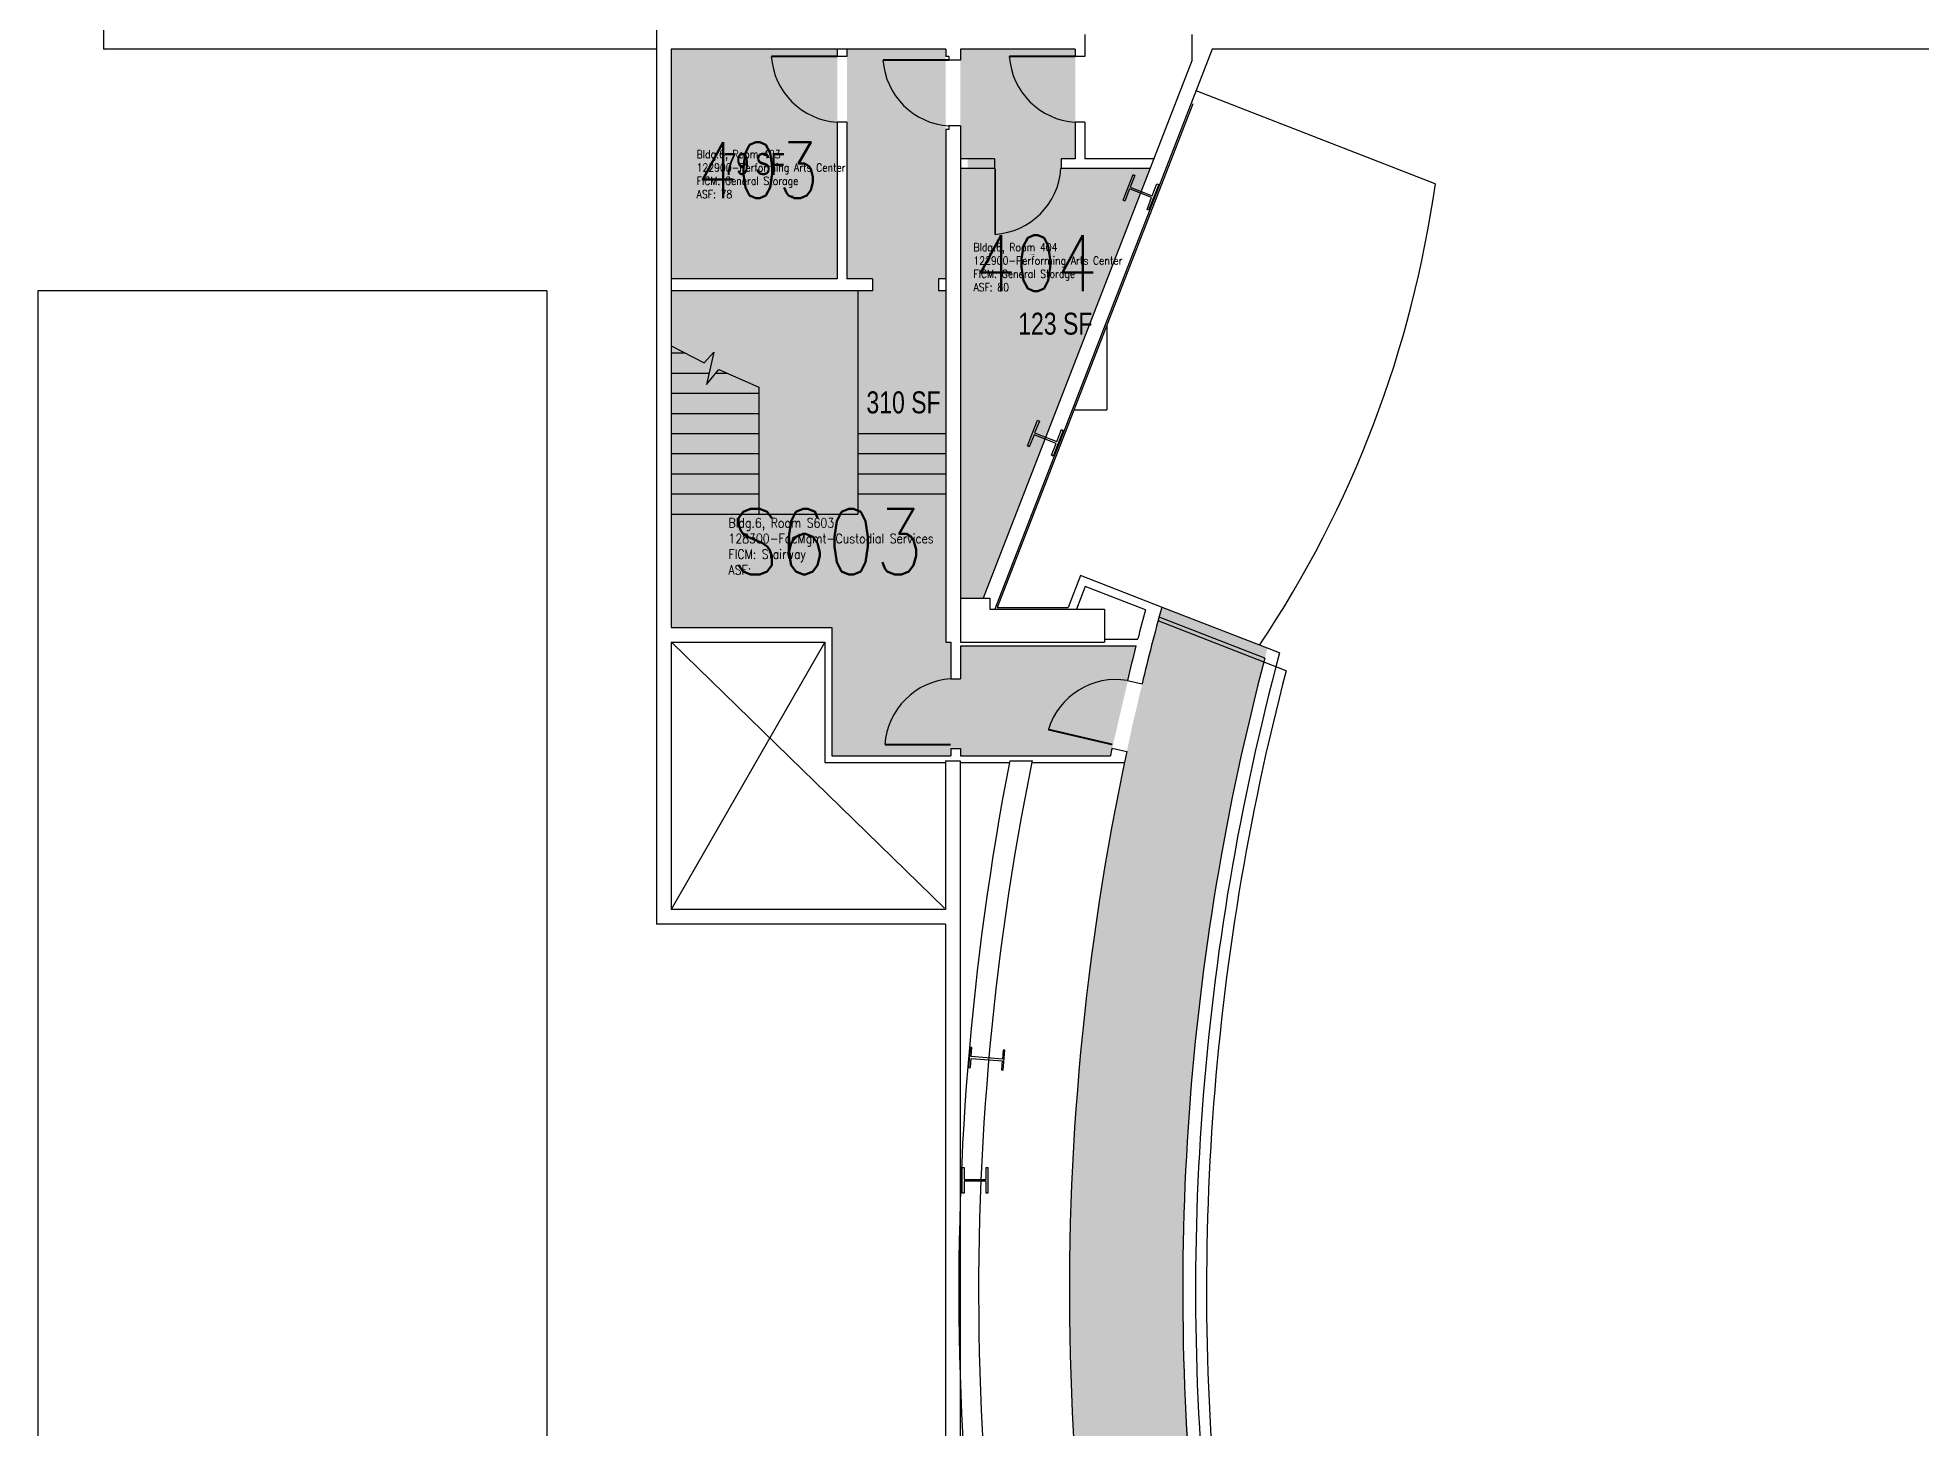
# Model space of a CAD drawing. Header units: inches. Extents: x -206 to 2352, y 0 to 3821.
# Drawn here: x -54 to 975, y 1462 to 2221 of the extents above; entities that cross this region are included whole.
import ezdxf
from ezdxf.enums import TextEntityAlignment as Align

# ---------------------------------------------------------------- set-up
doc = ezdxf.new("R2010")
doc.units = ezdxf.units.IN
doc.header["$LTSCALE"] = 10
doc.header["$MEASUREMENT"] = 0
for name, color, linetype in [('A-COLS', 5, 'CONTINUOUS'), ('A-DOOR', 2, 'CONTINUOUS'), ('A-FLOR', 3, 'CONTINUOUS'), ('A-IDEN-RNUM', 7, 'CONTINUOUS'), ('A-IDEN-SNUM', 4, 'CONTINUOUS'), ('A-IDEN-VNUM', 4, 'CONTINUOUS'), ('A-ROOF', 2, 'CONTINUOUS'), ('A-WALL', 5, 'CONTINUOUS'), ('AREA-TEXT', 3, 'CONTINUOUS'), ('Rooms-Category-Color', 7, 'CONTINUOUS'), ('Rooms-College-Color', 7, 'CONTINUOUS'), ('Rooms-Department-Color', 7, 'CONTINUOUS'), ('Rooms-Division-Color', 7, 'CONTINUOUS'), ('Rooms-Information', 7, 'CONTINUOUS')]:
    doc.layers.add(name, color=color, linetype=linetype)
doc.styles.add('AREA', font='arial.ttf', dxfattribs={"width": 0.75, "height": 24})
doc.styles.add('ROOMSNUMBER', font='txt', dxfattribs={"height": 0.03})
doc.styles.add('ROOMVNUMBER', font='simplex.shx', dxfattribs={"width": 0.85})

msp = doc.modelspace()

# ---------------------------------------------------------------- hatches: boundary and pattern name
at = {"layer": 'Rooms-Category-Color', "true_color": 0xadadad}
h = msp.add_hatch(color=253, dxfattribs=at)
edge = h.paths.add_edge_path()
edge.add_line((292, 2083.1), (292, 1899.1))
edge.add_line((292, 1899.1), (379.9, 1899.1))
edge.add_line((379.9, 1899.1), (379.9, 1891.1))
edge.add_line((379.9, 1891.1), (379.9, 1829.1))
edge.add_line((379.9, 1829.1), (444.8, 1829.1))
edge.add_line((444.8, 1829.1), (444.8, 1833.1))
edge.add_line((444.8, 1833.1), (450.1, 1833.1))
edge.add_line((450.1, 1833.1), (450.1, 1829.1))
edge.add_line((450.1, 1829.1), (532, 1829.1))
edge.add_arc((1923.3, 1537.1), 1421.6, 165.6642, 168.1471, ccw=False)
edge.add_line((546, 1889.1), (450.1, 1889.1))
edge.add_line((450.1, 1889.1), (450.1, 1871.1))
edge.add_line((450.1, 1871.1), (444.8, 1871.1))
edge.add_line((444.8, 1871.1), (444.8, 1891.1))
edge.add_line((444.8, 1891.1), (442.1, 1891.1))
edge.add_line((442.1, 1891.1), (442.1, 2083.1))
edge.add_line((442.1, 2083.1), (438.1, 2083.1))
edge.add_line((438.1, 2083.1), (438.1, 2089.6))
edge.add_line((438.1, 2089.6), (442.1, 2089.6))
edge.add_line((442.1, 2089.6), (442.1, 2211.1))
edge.add_line((442.1, 2211.1), (442.1, 2215.1))
edge.add_line((442.1, 2215.1), (388.1, 2215.1))
edge.add_line((388.1, 2215.1), (388.1, 2211.1))
edge.add_line((388.1, 2211.1), (388.1, 2089.6))
edge.add_line((388.1, 2089.6), (402.1, 2089.6))
edge.add_line((402.1, 2089.6), (402.1, 2083.1))
edge.add_line((402.1, 2083.1), (292, 2083.1))
at = {"layer": 'Rooms-Category-Color', "true_color": 0xe3c5e1}
for points in [[(382.8, 2089.6), (382.8, 2211.1), (382.8, 2215.1), (292, 2215.1), (292, 2089.6)], [(553.7, 2149.8), (505.1, 2149.8), (505.1, 2155.1), (512.8, 2155.1), (512.8, 2211.1), (512.8, 2215.1), (450.1, 2215.1), (450.1, 2155.1), (454.1, 2155.1), (454.1, 2149.8), (450.1, 2149.8), (450.1, 1915.1), (462.5, 1915.1)]]:
    msp.add_hatch(color=254, dxfattribs=at).paths.add_polyline_path(points)
at = {"layer": 'Rooms-Category-Color', "true_color": 0xffe090}
msp.add_hatch(color=41, dxfattribs=at).paths.add_polyline_path([(560, 1910.2), (617.8, 1887.7), (607.4, 1846.2), (595.8, 1791.7), (588.3, 1749), (581.6, 1701.5), (577.3, 1661.6), (573.6, 1610.9), (571.7, 1559.8), (571.6, 1528.9), (572.8, 1478.3), (580.6, 1381.1), (585.7, 1348.8), (590.5, 1327.9), (598.9, 1299.1), (603, 1287.5), (612.2, 1264.8), (627, 1234.4), (639.6, 1212.8), (657.6, 1186.2), (667.5, 1173.3), (682.6, 1155.5), (704.5, 1132.9), (730.3, 1110.4), (752, 1094), (788.3, 1071.3), (824.3, 1053.6), (871.9, 1036.3), (903.2, 1028.5), (922.6, 1024.9), (925.3, 1024.5), (943.9, 1021.9), (972.6, 1018.8), (998.5, 1016.9), (1019.1, 1016), (1041.5, 1015.7), (1057.6, 1015.9), (1080.4, 1016.7), (1103.2, 1018.2), (1129.8, 1020.9), (1157.1, 1024.5), (1198.2, 1033), (1230.2, 1042.8), (1258.5, 1053.9), (1284.4, 1066.3), (1317.8, 1085.8), (1348.6, 1107.8), (1368.6, 1124.7), (1389.6, 1144.9), (1406.1, 1163.1), (1433.7, 1199.3), (1453.6, 1231.8), (1464.7, 1253.4), (1475.9, 1279.2), (1484.5, 1303.5), (1491, 1325.5), (1497.3, 1353.6), (1501.3, 1379.7), (1504.4, 1409), (1506.1, 1428.2), (1507.9, 1452.8), (1509.2, 1477), (1510.1, 1504.9), (1510.5, 1531.3), (1510.4, 1554.7), (1509.7, 1583.6), (1508.1, 1617.6), (1505.8, 1650.3), (1502.9, 1680), (1498.8, 1714.6), (1494.3, 1745.5), (1488.6, 1779.2), (1479.9, 1823.1), (1474, 1849.2), (1470, 1865.5), (1466.5, 1879.1), (1464.2, 1887.7), (1522.4, 1910.3), (1543.2, 1827.3), (1546.2, 1827.3), (1554.6, 1783.6), (1561.6, 1740.1), (1568.8, 1681.6), (1573.7, 1622.4), (1575.2, 1591.5), (1576.2, 1551), (1576, 1512.4), (1575.3, 1485.9), (1573.4, 1446.9), (1570.3, 1407.4), (1567.4, 1379.5), (1563.4, 1346.6), (1557.7, 1308.5), (1552.1, 1276.5), (1544.5, 1239), (1540.2, 1219.7), (1537.7, 1208.7), (1534, 1209.6), (1525.2, 1174.4), (1516.5, 1146.6), (1508.8, 1126.9), (1501.3, 1110.8), (1496.7, 1101.9), (1487.7, 1086), (1476.3, 1068.3), (1461.5, 1048.6), (1444.7, 1029.4), (1426.5, 1011.5), (1414.8, 1001.3), (1399.5, 989.3), (1377, 974.1), (1350.7, 958.8), (1327.2, 946.8), (1299.2, 934.3), (1279.5, 926.6), (1250.4, 916.8), (1228.1, 910.6), (1201.7, 904.5), (1185.9, 901.6), (1159.2, 897.5), (1119.3, 893.1), (1088.7, 891), (1059.3, 889.9), (1036.1, 889.7), (1012.2, 890.2), (981.5, 891.8), (946, 894.9), (920.5, 898), (886, 903.4), (849.9, 911.7), (802.2, 926.7), (765.8, 941.7), (743.4, 952.5), (709.8, 971.2), (682.7, 989.2), (662.7, 1005.2), (632.4, 1034.8), (623, 1045.7), (603.5, 1071.7), (592.9, 1088.5), (580.3, 1111.8), (570.2, 1134.5), (560.9, 1160.4), (551.6, 1195), (539.5, 1247.9), (533.9, 1276), (528.5, 1306.2), (523.5, 1339), (519.6, 1368.7), (515.7, 1405.4), (513.5, 1431.6), (511.5, 1463.8), (510.2, 1494.5), (509.6, 1528.7), (509.6, 1543.8), (510.4, 1582.6), (512, 1618.8), (514.4, 1651.7), (517.2, 1682.1), (521.4, 1717.6), (527.1, 1756.8), (532.1, 1786.6), (539.4, 1824), (544.2, 1846.5), (551.2, 1876.1), (560, 1910.2)])
at = {"layer": 'Rooms-College-Color', "true_color": 0xadadad}
h = msp.add_hatch(color=253, dxfattribs=at)
edge = h.paths.add_edge_path()
edge.add_line((292, 2083.1), (292, 1899.1))
edge.add_line((292, 1899.1), (379.9, 1899.1))
edge.add_line((379.9, 1899.1), (379.9, 1891.1))
edge.add_line((379.9, 1891.1), (379.9, 1829.1))
edge.add_line((379.9, 1829.1), (444.8, 1829.1))
edge.add_line((444.8, 1829.1), (444.8, 1833.1))
edge.add_line((444.8, 1833.1), (450.1, 1833.1))
edge.add_line((450.1, 1833.1), (450.1, 1829.1))
edge.add_line((450.1, 1829.1), (532, 1829.1))
edge.add_arc((1923.3, 1537.1), 1421.6, 165.6642, 168.1471, ccw=False)
edge.add_line((546, 1889.1), (450.1, 1889.1))
edge.add_line((450.1, 1889.1), (450.1, 1871.1))
edge.add_line((450.1, 1871.1), (444.8, 1871.1))
edge.add_line((444.8, 1871.1), (444.8, 1891.1))
edge.add_line((444.8, 1891.1), (442.1, 1891.1))
edge.add_line((442.1, 1891.1), (442.1, 2083.1))
edge.add_line((442.1, 2083.1), (438.1, 2083.1))
edge.add_line((438.1, 2083.1), (438.1, 2089.6))
edge.add_line((438.1, 2089.6), (442.1, 2089.6))
edge.add_line((442.1, 2089.6), (442.1, 2211.1))
edge.add_line((442.1, 2211.1), (442.1, 2215.1))
edge.add_line((442.1, 2215.1), (388.1, 2215.1))
edge.add_line((388.1, 2215.1), (388.1, 2211.1))
edge.add_line((388.1, 2211.1), (388.1, 2089.6))
edge.add_line((388.1, 2089.6), (402.1, 2089.6))
edge.add_line((402.1, 2089.6), (402.1, 2083.1))
edge.add_line((402.1, 2083.1), (292, 2083.1))
at = {"layer": 'Rooms-College-Color', "true_color": 0xffff64}
for points in [[(382.8, 2089.6), (382.8, 2211.1), (382.8, 2215.1), (292, 2215.1), (292, 2089.6)], [(553.7, 2149.8), (505.1, 2149.8), (505.1, 2155.1), (512.8, 2155.1), (512.8, 2211.1), (512.8, 2215.1), (450.1, 2215.1), (450.1, 2155.1), (454.1, 2155.1), (454.1, 2149.8), (450.1, 2149.8), (450.1, 1915.1), (462.5, 1915.1)], [(560, 1910.2), (617.8, 1887.7), (607.4, 1846.2), (595.8, 1791.7), (588.3, 1749), (581.6, 1701.5), (577.3, 1661.6), (573.6, 1610.9), (571.7, 1559.8), (571.6, 1528.9), (572.8, 1478.3), (580.6, 1381.1), (585.7, 1348.8), (590.5, 1327.9), (598.9, 1299.1), (603, 1287.5), (612.2, 1264.8), (627, 1234.4), (639.6, 1212.8), (657.6, 1186.2), (667.5, 1173.3), (682.6, 1155.5), (704.5, 1132.9), (730.3, 1110.4), (752, 1094), (788.3, 1071.3), (824.3, 1053.6), (871.9, 1036.3), (903.2, 1028.5), (922.6, 1024.9), (925.3, 1024.5), (943.9, 1021.9), (972.6, 1018.8), (998.5, 1016.9), (1019.1, 1016), (1041.5, 1015.7), (1057.6, 1015.9), (1080.4, 1016.7), (1103.2, 1018.2), (1129.8, 1020.9), (1157.1, 1024.5), (1198.2, 1033), (1230.2, 1042.8), (1258.5, 1053.9), (1284.4, 1066.3), (1317.8, 1085.8), (1348.6, 1107.8), (1368.6, 1124.7), (1389.6, 1144.9), (1406.1, 1163.1), (1433.7, 1199.3), (1453.6, 1231.8), (1464.7, 1253.4), (1475.9, 1279.2), (1484.5, 1303.5), (1491, 1325.5), (1497.3, 1353.6), (1501.3, 1379.7), (1504.4, 1409), (1506.1, 1428.2), (1507.9, 1452.8), (1509.2, 1477), (1510.1, 1504.9), (1510.5, 1531.3), (1510.4, 1554.7), (1509.7, 1583.6), (1508.1, 1617.6), (1505.8, 1650.3), (1502.9, 1680), (1498.8, 1714.6), (1494.3, 1745.5), (1488.6, 1779.2), (1479.9, 1823.1), (1474, 1849.2), (1470, 1865.5), (1466.5, 1879.1), (1464.2, 1887.7), (1522.4, 1910.3), (1543.2, 1827.3), (1546.2, 1827.3), (1554.6, 1783.6), (1561.6, 1740.1), (1568.8, 1681.6), (1573.7, 1622.4), (1575.2, 1591.5), (1576.2, 1551), (1576, 1512.4), (1575.3, 1485.9), (1573.4, 1446.9), (1570.3, 1407.4), (1567.4, 1379.5), (1563.4, 1346.6), (1557.7, 1308.5), (1552.1, 1276.5), (1544.5, 1239), (1540.2, 1219.7), (1537.7, 1208.7), (1534, 1209.6), (1525.2, 1174.4), (1516.5, 1146.6), (1508.8, 1126.9), (1501.3, 1110.8), (1496.7, 1101.9), (1487.7, 1086), (1476.3, 1068.3), (1461.5, 1048.6), (1444.7, 1029.4), (1426.5, 1011.5), (1414.8, 1001.3), (1399.5, 989.3), (1377, 974.1), (1350.7, 958.8), (1327.2, 946.8), (1299.2, 934.3), (1279.5, 926.6), (1250.4, 916.8), (1228.1, 910.6), (1201.7, 904.5), (1185.9, 901.6), (1159.2, 897.5), (1119.3, 893.1), (1088.7, 891), (1059.3, 889.9), (1036.1, 889.7), (1012.2, 890.2), (981.5, 891.8), (946, 894.9), (920.5, 898), (886, 903.4), (849.9, 911.7), (802.2, 926.7), (765.8, 941.7), (743.4, 952.5), (709.8, 971.2), (682.7, 989.2), (662.7, 1005.2), (632.4, 1034.8), (623, 1045.7), (603.5, 1071.7), (592.9, 1088.5), (580.3, 1111.8), (570.2, 1134.5), (560.9, 1160.4), (551.6, 1195), (539.5, 1247.9), (533.9, 1276), (528.5, 1306.2), (523.5, 1339), (519.6, 1368.7), (515.7, 1405.4), (513.5, 1431.6), (511.5, 1463.8), (510.2, 1494.5), (509.6, 1528.7), (509.6, 1543.8), (510.4, 1582.6), (512, 1618.8), (514.4, 1651.7), (517.2, 1682.1), (521.4, 1717.6), (527.1, 1756.8), (532.1, 1786.6), (539.4, 1824), (544.2, 1846.5), (551.2, 1876.1), (560, 1910.2)]]:
    msp.add_hatch(color=51, dxfattribs=at).paths.add_polyline_path(points)
at = {"layer": 'Rooms-Department-Color', "true_color": 0xacacac}
h = msp.add_hatch(color=253, dxfattribs=at)
edge = h.paths.add_edge_path()
edge.add_line((292, 2083.1), (292, 1899.1))
edge.add_line((292, 1899.1), (379.9, 1899.1))
edge.add_line((379.9, 1899.1), (379.9, 1891.1))
edge.add_line((379.9, 1891.1), (379.9, 1829.1))
edge.add_line((379.9, 1829.1), (444.8, 1829.1))
edge.add_line((444.8, 1829.1), (444.8, 1833.1))
edge.add_line((444.8, 1833.1), (450.1, 1833.1))
edge.add_line((450.1, 1833.1), (450.1, 1829.1))
edge.add_line((450.1, 1829.1), (532, 1829.1))
edge.add_arc((1923.3, 1537.1), 1421.6, 165.6642, 168.1471, ccw=False)
edge.add_line((546, 1889.1), (450.1, 1889.1))
edge.add_line((450.1, 1889.1), (450.1, 1871.1))
edge.add_line((450.1, 1871.1), (444.8, 1871.1))
edge.add_line((444.8, 1871.1), (444.8, 1891.1))
edge.add_line((444.8, 1891.1), (442.1, 1891.1))
edge.add_line((442.1, 1891.1), (442.1, 2083.1))
edge.add_line((442.1, 2083.1), (438.1, 2083.1))
edge.add_line((438.1, 2083.1), (438.1, 2089.6))
edge.add_line((438.1, 2089.6), (442.1, 2089.6))
edge.add_line((442.1, 2089.6), (442.1, 2211.1))
edge.add_line((442.1, 2211.1), (442.1, 2215.1))
edge.add_line((442.1, 2215.1), (388.1, 2215.1))
edge.add_line((388.1, 2215.1), (388.1, 2211.1))
edge.add_line((388.1, 2211.1), (388.1, 2089.6))
edge.add_line((388.1, 2089.6), (402.1, 2089.6))
edge.add_line((402.1, 2089.6), (402.1, 2083.1))
edge.add_line((402.1, 2083.1), (292, 2083.1))
at = {"layer": 'Rooms-Department-Color', "true_color": 0x80bc67}
for points in [[(382.8, 2089.6), (382.8, 2211.1), (382.8, 2215.1), (292, 2215.1), (292, 2089.6)], [(553.7, 2149.8), (505.1, 2149.8), (505.1, 2155.1), (512.8, 2155.1), (512.8, 2211.1), (512.8, 2215.1), (450.1, 2215.1), (450.1, 2155.1), (454.1, 2155.1), (454.1, 2149.8), (450.1, 2149.8), (450.1, 1915.1), (462.5, 1915.1)], [(560, 1910.2), (617.8, 1887.7), (607.4, 1846.2), (595.8, 1791.7), (588.3, 1749), (581.6, 1701.5), (577.3, 1661.6), (573.6, 1610.9), (571.7, 1559.8), (571.6, 1528.9), (572.8, 1478.3), (580.6, 1381.1), (585.7, 1348.8), (590.5, 1327.9), (598.9, 1299.1), (603, 1287.5), (612.2, 1264.8), (627, 1234.4), (639.6, 1212.8), (657.6, 1186.2), (667.5, 1173.3), (682.6, 1155.5), (704.5, 1132.9), (730.3, 1110.4), (752, 1094), (788.3, 1071.3), (824.3, 1053.6), (871.9, 1036.3), (903.2, 1028.5), (922.6, 1024.9), (925.3, 1024.5), (943.9, 1021.9), (972.6, 1018.8), (998.5, 1016.9), (1019.1, 1016), (1041.5, 1015.7), (1057.6, 1015.9), (1080.4, 1016.7), (1103.2, 1018.2), (1129.8, 1020.9), (1157.1, 1024.5), (1198.2, 1033), (1230.2, 1042.8), (1258.5, 1053.9), (1284.4, 1066.3), (1317.8, 1085.8), (1348.6, 1107.8), (1368.6, 1124.7), (1389.6, 1144.9), (1406.1, 1163.1), (1433.7, 1199.3), (1453.6, 1231.8), (1464.7, 1253.4), (1475.9, 1279.2), (1484.5, 1303.5), (1491, 1325.5), (1497.3, 1353.6), (1501.3, 1379.7), (1504.4, 1409), (1506.1, 1428.2), (1507.9, 1452.8), (1509.2, 1477), (1510.1, 1504.9), (1510.5, 1531.3), (1510.4, 1554.7), (1509.7, 1583.6), (1508.1, 1617.6), (1505.8, 1650.3), (1502.9, 1680), (1498.8, 1714.6), (1494.3, 1745.5), (1488.6, 1779.2), (1479.9, 1823.1), (1474, 1849.2), (1470, 1865.5), (1466.5, 1879.1), (1464.2, 1887.7), (1522.4, 1910.3), (1543.2, 1827.3), (1546.2, 1827.3), (1554.6, 1783.6), (1561.6, 1740.1), (1568.8, 1681.6), (1573.7, 1622.4), (1575.2, 1591.5), (1576.2, 1551), (1576, 1512.4), (1575.3, 1485.9), (1573.4, 1446.9), (1570.3, 1407.4), (1567.4, 1379.5), (1563.4, 1346.6), (1557.7, 1308.5), (1552.1, 1276.5), (1544.5, 1239), (1540.2, 1219.7), (1537.7, 1208.7), (1534, 1209.6), (1525.2, 1174.4), (1516.5, 1146.6), (1508.8, 1126.9), (1501.3, 1110.8), (1496.7, 1101.9), (1487.7, 1086), (1476.3, 1068.3), (1461.5, 1048.6), (1444.7, 1029.4), (1426.5, 1011.5), (1414.8, 1001.3), (1399.5, 989.3), (1377, 974.1), (1350.7, 958.8), (1327.2, 946.8), (1299.2, 934.3), (1279.5, 926.6), (1250.4, 916.8), (1228.1, 910.6), (1201.7, 904.5), (1185.9, 901.6), (1159.2, 897.5), (1119.3, 893.1), (1088.7, 891), (1059.3, 889.9), (1036.1, 889.7), (1012.2, 890.2), (981.5, 891.8), (946, 894.9), (920.5, 898), (886, 903.4), (849.9, 911.7), (802.2, 926.7), (765.8, 941.7), (743.4, 952.5), (709.8, 971.2), (682.7, 989.2), (662.7, 1005.2), (632.4, 1034.8), (623, 1045.7), (603.5, 1071.7), (592.9, 1088.5), (580.3, 1111.8), (570.2, 1134.5), (560.9, 1160.4), (551.6, 1195), (539.5, 1247.9), (533.9, 1276), (528.5, 1306.2), (523.5, 1339), (519.6, 1368.7), (515.7, 1405.4), (513.5, 1431.6), (511.5, 1463.8), (510.2, 1494.5), (509.6, 1528.7), (509.6, 1543.8), (510.4, 1582.6), (512, 1618.8), (514.4, 1651.7), (517.2, 1682.1), (521.4, 1717.6), (527.1, 1756.8), (532.1, 1786.6), (539.4, 1824), (544.2, 1846.5), (551.2, 1876.1), (560, 1910.2)]]:
    msp.add_hatch(color=83, dxfattribs=at).paths.add_polyline_path(points)
at = {"layer": 'Rooms-Division-Color', "true_color": 0xadadad}
h = msp.add_hatch(color=253, dxfattribs=at)
edge = h.paths.add_edge_path()
edge.add_line((292, 2083.1), (292, 1899.1))
edge.add_line((292, 1899.1), (379.9, 1899.1))
edge.add_line((379.9, 1899.1), (379.9, 1891.1))
edge.add_line((379.9, 1891.1), (379.9, 1829.1))
edge.add_line((379.9, 1829.1), (444.8, 1829.1))
edge.add_line((444.8, 1829.1), (444.8, 1833.1))
edge.add_line((444.8, 1833.1), (450.1, 1833.1))
edge.add_line((450.1, 1833.1), (450.1, 1829.1))
edge.add_line((450.1, 1829.1), (532, 1829.1))
edge.add_arc((1923.3, 1537.1), 1421.6, 165.6642, 168.1471, ccw=False)
edge.add_line((546, 1889.1), (450.1, 1889.1))
edge.add_line((450.1, 1889.1), (450.1, 1871.1))
edge.add_line((450.1, 1871.1), (444.8, 1871.1))
edge.add_line((444.8, 1871.1), (444.8, 1891.1))
edge.add_line((444.8, 1891.1), (442.1, 1891.1))
edge.add_line((442.1, 1891.1), (442.1, 2083.1))
edge.add_line((442.1, 2083.1), (438.1, 2083.1))
edge.add_line((438.1, 2083.1), (438.1, 2089.6))
edge.add_line((438.1, 2089.6), (442.1, 2089.6))
edge.add_line((442.1, 2089.6), (442.1, 2211.1))
edge.add_line((442.1, 2211.1), (442.1, 2215.1))
edge.add_line((442.1, 2215.1), (388.1, 2215.1))
edge.add_line((388.1, 2215.1), (388.1, 2211.1))
edge.add_line((388.1, 2211.1), (388.1, 2089.6))
edge.add_line((388.1, 2089.6), (402.1, 2089.6))
edge.add_line((402.1, 2089.6), (402.1, 2083.1))
edge.add_line((402.1, 2083.1), (292, 2083.1))
at = {"layer": 'Rooms-Division-Color', "true_color": 0x80bc67}
for points in [[(382.8, 2089.6), (382.8, 2211.1), (382.8, 2215.1), (292, 2215.1), (292, 2089.6)], [(553.7, 2149.8), (505.1, 2149.8), (505.1, 2155.1), (512.8, 2155.1), (512.8, 2211.1), (512.8, 2215.1), (450.1, 2215.1), (450.1, 2155.1), (454.1, 2155.1), (454.1, 2149.8), (450.1, 2149.8), (450.1, 1915.1), (462.5, 1915.1)], [(560, 1910.2), (617.8, 1887.7), (607.4, 1846.2), (595.8, 1791.7), (588.3, 1749), (581.6, 1701.5), (577.3, 1661.6), (573.6, 1610.9), (571.7, 1559.8), (571.6, 1528.9), (572.8, 1478.3), (580.6, 1381.1), (585.7, 1348.8), (590.5, 1327.9), (598.9, 1299.1), (603, 1287.5), (612.2, 1264.8), (627, 1234.4), (639.6, 1212.8), (657.6, 1186.2), (667.5, 1173.3), (682.6, 1155.5), (704.5, 1132.9), (730.3, 1110.4), (752, 1094), (788.3, 1071.3), (824.3, 1053.6), (871.9, 1036.3), (903.2, 1028.5), (922.6, 1024.9), (925.3, 1024.5), (943.9, 1021.9), (972.6, 1018.8), (998.5, 1016.9), (1019.1, 1016), (1041.5, 1015.7), (1057.6, 1015.9), (1080.4, 1016.7), (1103.2, 1018.2), (1129.8, 1020.9), (1157.1, 1024.5), (1198.2, 1033), (1230.2, 1042.8), (1258.5, 1053.9), (1284.4, 1066.3), (1317.8, 1085.8), (1348.6, 1107.8), (1368.6, 1124.7), (1389.6, 1144.9), (1406.1, 1163.1), (1433.7, 1199.3), (1453.6, 1231.8), (1464.7, 1253.4), (1475.9, 1279.2), (1484.5, 1303.5), (1491, 1325.5), (1497.3, 1353.6), (1501.3, 1379.7), (1504.4, 1409), (1506.1, 1428.2), (1507.9, 1452.8), (1509.2, 1477), (1510.1, 1504.9), (1510.5, 1531.3), (1510.4, 1554.7), (1509.7, 1583.6), (1508.1, 1617.6), (1505.8, 1650.3), (1502.9, 1680), (1498.8, 1714.6), (1494.3, 1745.5), (1488.6, 1779.2), (1479.9, 1823.1), (1474, 1849.2), (1470, 1865.5), (1466.5, 1879.1), (1464.2, 1887.7), (1522.4, 1910.3), (1543.2, 1827.3), (1546.2, 1827.3), (1554.6, 1783.6), (1561.6, 1740.1), (1568.8, 1681.6), (1573.7, 1622.4), (1575.2, 1591.5), (1576.2, 1551), (1576, 1512.4), (1575.3, 1485.9), (1573.4, 1446.9), (1570.3, 1407.4), (1567.4, 1379.5), (1563.4, 1346.6), (1557.7, 1308.5), (1552.1, 1276.5), (1544.5, 1239), (1540.2, 1219.7), (1537.7, 1208.7), (1534, 1209.6), (1525.2, 1174.4), (1516.5, 1146.6), (1508.8, 1126.9), (1501.3, 1110.8), (1496.7, 1101.9), (1487.7, 1086), (1476.3, 1068.3), (1461.5, 1048.6), (1444.7, 1029.4), (1426.5, 1011.5), (1414.8, 1001.3), (1399.5, 989.3), (1377, 974.1), (1350.7, 958.8), (1327.2, 946.8), (1299.2, 934.3), (1279.5, 926.6), (1250.4, 916.8), (1228.1, 910.6), (1201.7, 904.5), (1185.9, 901.6), (1159.2, 897.5), (1119.3, 893.1), (1088.7, 891), (1059.3, 889.9), (1036.1, 889.7), (1012.2, 890.2), (981.5, 891.8), (946, 894.9), (920.5, 898), (886, 903.4), (849.9, 911.7), (802.2, 926.7), (765.8, 941.7), (743.4, 952.5), (709.8, 971.2), (682.7, 989.2), (662.7, 1005.2), (632.4, 1034.8), (623, 1045.7), (603.5, 1071.7), (592.9, 1088.5), (580.3, 1111.8), (570.2, 1134.5), (560.9, 1160.4), (551.6, 1195), (539.5, 1247.9), (533.9, 1276), (528.5, 1306.2), (523.5, 1339), (519.6, 1368.7), (515.7, 1405.4), (513.5, 1431.6), (511.5, 1463.8), (510.2, 1494.5), (509.6, 1528.7), (509.6, 1543.8), (510.4, 1582.6), (512, 1618.8), (514.4, 1651.7), (517.2, 1682.1), (521.4, 1717.6), (527.1, 1756.8), (532.1, 1786.6), (539.4, 1824), (544.2, 1846.5), (551.2, 1876.1), (560, 1910.2)]]:
    msp.add_hatch(color=83, dxfattribs=at).paths.add_polyline_path(points)

# ---------------------------------------------------------------- linework, layer by layer
at = {"layer": 'A-COLS'}
for p, q in [((538.9, 2132.5), (544.4, 2146.5)), ((545.3, 2146.1), (542.8, 2139.6)), ((544.4, 2146.5), (545.3, 2146.1)), ((558.4, 2141.1), (552.9, 2127.1)), ((554.9, 2134.9), (557.4, 2141.4)), ((557.4, 2141.4), (558.4, 2141.1)), ((539.9, 2132.1), (538.9, 2132.5)), ((542.4, 2138.7), (539.9, 2132.1)), ((554.5, 2134), (542.4, 2138.7)), ((542.8, 2139.6), (554.9, 2134.9)), ((552, 2127.4), (554.5, 2134)), ((552.9, 2127.1), (552, 2127.4)), ((486.8, 1998.3), (492.2, 2012.3)), ((493.2, 2011.9), (490.6, 2005.4)), ((492.2, 2012.3), (493.2, 2011.9)), ((506.2, 2006.8), (500.8, 1992.8)), ((502.7, 2000.7), (505.3, 2007.2)), ((505.3, 2007.2), (506.2, 2006.8)), ((487.7, 1997.9), (486.8, 1998.3)), ((490.3, 2004.4), (487.7, 1997.9)), ((502.4, 1999.7), (490.3, 2004.4)), ((490.6, 2005.4), (502.7, 2000.7)), ((499.9, 1993.2), (502.4, 1999.7)), ((500.8, 1992.8), (499.9, 1993.2)), ((455.4, 1669.8), (454.5, 1658.8)), ((456.4, 1669.7), (455.4, 1669.8)), ((456, 1664.7), (456.4, 1669.7)), ((473.4, 1668.3), (473, 1663.3)), ((474.4, 1668.3), (473.4, 1668.3)), ((473.5, 1657.3), (474.4, 1668.3)), ((454.5, 1658.8), (455.5, 1658.7)), ((455.5, 1658.7), (455.9, 1663.7)), ((455.9, 1663.7), (472.9, 1662.4)), ((473, 1663.3), (456, 1664.7)), ((472.9, 1662.4), (472.5, 1657.4)), ((472.5, 1657.4), (473.5, 1657.3)), ((451.1, 1590.1), (451.1, 1604.1)), ((451.1, 1604.1), (452.1, 1604.1)), ((452.1, 1604.1), (452.1, 1597.6)), ((452.1, 1597.6), (464.1, 1597.6)), ((464.1, 1596.6), (452.1, 1596.6)), ((452.1, 1596.6), (452.1, 1590.1)), ((464.1, 1604.1), (465.1, 1604.1)), ((464.1, 1597.6), (464.1, 1604.1)), ((464.1, 1590.1), (464.1, 1596.6)), ((465.1, 1604.1), (465.1, 1590.1)), ((452.1, 1590.1), (451.1, 1590.1)), ((465.1, 1590.1), (464.1, 1590.1))]:
    msp.add_line(p, q, dxfattribs=at)
at = {"layer": 'A-DOOR', "const_width": 1}
for points in [[(382.8, 2211.1), (346.8, 2211.1)], [(443.8, 2209.1), (407.8, 2209.1)], [(512.8, 2211.1), (476.8, 2211.1)], [(469.1, 2149.8), (469.1, 2113.8)], [(533.1, 1835.2), (498, 1843.4)], [(444.8, 1835.1), (408.8, 1835.1)]]:
    msp.add_lwpolyline(points, dxfattribs=at)
at = {"layer": 'A-DOOR'}
for centre, start, end in [((385.4, 2213.7), 183.8879, 266.1121), ((446.4, 2211.7), 183.8879, 266.1121), ((515.4, 2213.7), 183.8879, 266.1121), ((466.4, 2152.5), 273.8879, 356.1121), ((447.4, 1832.5), 93.8879, 176.1121), ((535.1, 1832), 80.7105, 162.9347)]:
    msp.add_arc(centre, 38.7, start, end, dxfattribs=at)
at = {"layer": 'A-FLOR'}
for p, q in [((709.4, 2141.5, 0), (578.8, 2192.3, 0)), ((292, 2053), (310.1, 2043.7)), ((292, 2049.1), (299.6, 2049.1)), ((310.1, 2043.7), (315.4, 2049.5)), ((315.4, 2049.5), (311.4, 2031.9)), ((292, 2038.1), (312.8, 2038.1)), ((311.4, 2031.9), (318.1, 2040.1)), ((316.4, 2038.1), (322.6, 2038.1)), ((318.1, 2040.1), (340, 2030.4)), ((292, 2027.1), (340, 2027.1)), ((292, 2016.1), (340, 2016.1)), ((292, 2005.1), (340, 2005.1)), ((394.1, 2005.1), (442.1, 2005.1)), ((292, 1994.1), (340, 1994.1)), ((394.1, 1994.1), (442.1, 1994.1)), ((292, 1983.1), (340, 1983.1)), ((394.1, 1983.1), (442.1, 1983.1)), ((292, 1972.1), (340, 1972.1)), ((394.1, 1972.1), (442.1, 1972.1)), ((292, 1961.1), (394.1, 1961.1)), ((628, 1875.5), (558, 1902.7)), ((376.1, 1891.1), (292, 1745)), ((441.4, 1745.8), (292.7, 1890.7))]:
    msp.add_line(p, q, dxfattribs=at)
at = {"layer": 'A-FLOR', "linetype": 'Continuous'}
for p, q in [((394.1, 2083.1), (394.1, 1961.1)), ((340, 2030.4), (340, 1961.1))]:
    msp.add_line(p, q, dxfattribs=at)
at = {"layer": 'A-FLOR'}
for centre, radius, start, end in [((111.1, 2225.1, 0), 604.2, 326.2543, 352.0506), ((1923, 1537.1), 1338.5, 165.3566, 186.5819)]:
    msp.add_arc(centre, radius, start, end, dxfattribs=at)
at = {"layer": 'A-ROOF', "linetype": 'Continuous'}
for p, q in [((-18, 2727.1), (-18, 2215.1)), ((284, 2215.1), (-18, 2215.1)), ((-53.9, 2083.1), (-53.9, 1203.1)), ((224.1, 2083.1), (-53.9, 2083.1)), ((224.1, 2083.1), (224.1, 1203.1))]:
    msp.add_line(p, q, dxfattribs=at)
at = {"layer": 'A-WALL', "linetype": 'Continuous'}
for p, q in [((284, 2537.6), (284, 1737)), ((518, 2223.1), (518, 2211.1)), ((576.5, 2223.1), (576.5, 2208.6)), ((292, 2215.1), (292, 1899.1)), ((382.8, 2215.1), (382.8, 2211.1)), ((388.1, 2215.1), (388.1, 2211.1)), ((442.1, 2215.1), (442.1, 2211.1)), ((450.1, 2215.1), (450.1, 2209.1)), ((512.8, 2215.1), (450.1, 2215.1)), ((512.8, 2215.1), (512.8, 2211.1)), ((1523.5, 2215.1), (587.6, 2215.1)), ((443.8, 2211.1), (442.1, 2211.1)), ((443.8, 2211.1), (443.8, 2209.1)), ((450.1, 2209.1), (443.8, 2209.1)), ((518, 2211.1), (512.8, 2211.1)), ((382.8, 2175.1), (382.8, 2089.6)), ((388.1, 2175.1), (388.1, 2089.6)), ((442.1, 2171.1), (442.1, 1891.1)), ((443.8, 2171.1), (442.1, 2171.1)), ((443.8, 2173.1), (443.8, 2171.1)), ((450.1, 2173.1), (443.8, 2173.1)), ((450.1, 2173.1), (450.1, 1891.1)), ((518, 2175.1), (512.8, 2175.1)), ((512.8, 2175.1), (512.8, 2155.1)), ((518, 2175.1), (518, 2155.1)), ((468.7, 2155.1), (450, 2155.1)), ((468.7, 2155.1), (468.7, 2149.8)), ((505.1, 2155.1), (505.1, 2149.8)), ((512.8, 2155.1), (505.1, 2155.1)), ((555.8, 2155.1), (518, 2155.1)), ((468.7, 2149.8), (450, 2149.8)), ((553.7, 2149.8), (505.1, 2149.8)), ((402.1, 2089.6), (402.1, 2083.1)), ((438.1, 2089.6), (438.1, 2083.1)), ((530.1, 2064.1), (530.1, 2018.1)), ((512.2, 2018.1), (530.1, 2018.1)), ((466.1, 1915.1), (466.1, 1909.1)), ((528.7, 1909.1), (528.7, 1891.1)), ((379.9, 1899.1), (379.9, 1891.1)), ((292, 1891.1), (292, 1745)), ((376.1, 1891.1), (376.1, 1825.3)), ((379.9, 1891.1), (379.9, 1829.1)), ((442, 1826.3), (442, 1745)), ((450, 1826.3), (450, 979.1)), ((442, 1745), (292, 1745)), ((442, 1737), (284, 1737)), ((442, 1737), (442, 979.1))]:
    msp.add_line(p, q, dxfattribs=at)
at = {"layer": 'A-WALL'}
for p, q in [((442.1, 2215.1), (292, 2215.1)), ((587.6, 2215.1), (468.8, 1909.1)), ((388.1, 2211.1), (382.8, 2211.1)), ((576.5, 2208.6), (462.5, 1915.1)), ((577.1, 2185.2), (470.2, 1910.1)), ((388.1, 2175.1), (382.8, 2175.1)), ((382.8, 2089.6), (292, 2089.6)), ((402.1, 2089.6), (388.1, 2089.6)), ((442.1, 2089.6), (438.1, 2089.6)), ((402.1, 2083.1), (292, 2083.1)), ((442.1, 2083.1), (438.1, 2083.1)), ((515.6, 1927.5), (508.9, 1910.1)), ((560, 1910.2), (515.6, 1927.5)), ((450.1, 1915.1), (466.1, 1915.1)), ((518.2, 1921.5), (513.4, 1909.1)), ((551.2, 1908.7), (518.2, 1921.5)), ((466.1, 1909.1), (528.7, 1909.1)), ((470.2, 1910.1), (508.9, 1910.1)), ((616.4, 1882.3), (558.6, 1904.7, 0)), ((624.4, 1885.2), (560, 1910.2, 0)), ((292, 1899.1), (379.9, 1899.1)), ((292, 1891.1), (376.1, 1891.1)), ((442.1, 1891.1), (444.8, 1891.1)), ((444.8, 1891.1), (444.8, 1871.1)), ((450.1, 1891.1), (528.7, 1891.1)), ((450.1, 1889.1), (450.1, 1871.1)), ((450.1, 1889.1), (546, 1889.1)), ((528.7, 1892.8), (547, 1892.8)), ((444.8, 1871.1), (450.1, 1871.1)), ((541.3, 1870.2), (549.3, 1868.4)), ((444.8, 1833.1), (450.1, 1833.1)), ((444.8, 1833.1), (444.8, 1829.1)), ((450.1, 1833.1), (450.1, 1829.1)), ((532.9, 1833.2), (541, 1831.4)), ((376.1, 1825.3), (442, 1825.3)), ((379.9, 1829.1), (444.8, 1829.1)), ((442, 1826.3), (450, 1826.3)), ((450, 1825.3), (476.8, 1825.3)), ((450.1, 1829.1), (532, 1829.1)), ((477, 1826.3), (489.3, 1826.3)), ((489.4, 1825.3), (539.7, 1825.3))]:
    msp.add_line(p, q, dxfattribs=at)
for centre, radius, start, end in [((1923.3, 1537.1), 1421.6, 164.847, 165.5081), ((1923.3, 1537.1), 1413.4, 164.6894, 166.4432), ((1923.3, 1537.1), 1421.6, 165.6642, 166.4479), ((1923, 1537.1), 1344.5, 164.994, 186.5819), ((1923, 1537.1), 1351.5, 165.2016, 186.5819), ((1923.3, 1537.1), 1421.6, 167.9775, 168.1471), ((1962, 1537.4), 1512.8, 168.9899, 194.5366), ((1914.4, 1536), 1454.4, 168.4834, 194.9482), ((1914.6, 1536), 1405, 167.8635, 194.9487)]:
    msp.add_arc(centre, radius, start, end, dxfattribs=at)

# ---------------------------------------------------------------- texts
at = {"layer": 'A-IDEN-RNUM', "style": 'ROOMSNUMBER'}
for s, rotation, p in [('0403-00', 0.0028, (358, 2134.6, 0)), ('0404-00', 360, (489.3, 2102.8, 0)), ('S603-00', 360, (384.2, 1945.3, 0))]:
    msp.add_text(s, height=0.36, rotation=rotation, dxfattribs=at).set_placement(p, align=Align.CENTER)
at = {"layer": 'A-IDEN-SNUM', "style": 'ROOMSNUMBER'}
for s, rotation, p in [('0060040300', 0.0028, (358, 2134.6, 0)), ('0060040400', 360, (489.3, 2102.8, 0)), ('0060S60300', 360, (384.2, 1945.3, 0))]:
    msp.add_text(s, height=0.36, rotation=rotation, dxfattribs=at).set_placement(p, align=Align.CENTER)
at = {"layer": 'A-IDEN-VNUM', "style": 'ROOMVNUMBER', "width": 0.85}
for s, height, rotation, p in [('403', 30.6, 0.0028, (339.4, 2133.6, 0)), ('404', 30.6, 360, (491.3, 2082.8, 0)), ('S603', 36, 360, (377.3, 1928, 0))]:
    msp.add_text(s, height=height, rotation=rotation, dxfattribs=at).set_placement(p, align=Align.CENTER)
at = {"layer": 'AREA-TEXT', "style": 'AREA', "width": 0.75}
for s, p in [('79 SF', (337.4, 2152.3)), ('123 SF', (501.9, 2065.1)), ('310 SF', (419, 2022.1))]:
    msp.add_text(s, height=12, dxfattribs=at).set_placement(p, align=Align.MIDDLE_CENTER)
at = {"layer": 'Rooms-Information', "attachment_point": 7, "style": 'ROOMVNUMBER'}
for s, insert, char_height, width, rotation in [('Bldg.6, Room 403^M^J122900-Performing Arts Center^M^JFICM: General Storage^M^JASF: 78', (306, 2133.6, 0), 4.371, 97.92, 0.0028), ('Bldg.6, Room 404^M^J122900-Performing Arts Center^M^JFICM: General Storage^M^JASF: 80', (457.2, 2082.8, 0), 4.371, 97.92, 360), ('Bldg.6, Room S603^M^J128300-FacMgmt-Custodial Services^M^JFICM: Stairway^M^JASF: ', (323.4, 1928, 0), 5.143, 115.2, 360)]:
    msp.add_mtext(s, dxfattribs=dict(at, insert=insert, char_height=char_height, width=width, rotation=rotation))

doc.saveas('drawing.dxf')
